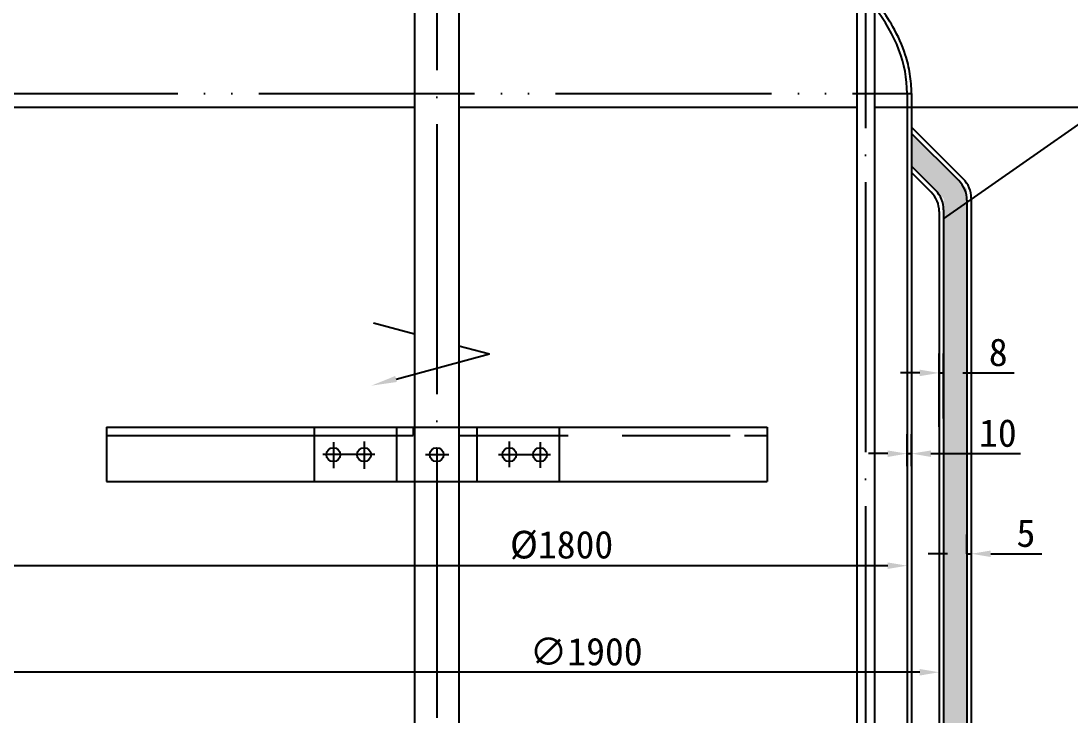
# Model space of a CAD drawing. Header units: millimetres. Extents: x 13671 to 18953, y 2612 to 10090.
# Drawn here: x 14628 to 16526, y 6984 to 8239 of the extents above; entities that cross this region are included whole.
import ezdxf

# ---------------------------------------------------------------- set-up
doc = ezdxf.new("R2010")
doc.units = ezdxf.units.MM
doc.header["$LTSCALE"] = 390
doc.header["$MEASUREMENT"] = 0
for name, pattern in [('CENTER1', [0.75, 0.625, -0.0625, 0, -0.0625]), ('CENTER3', [0.375, 0.3125, -0.03125, 0, -0.03125]), ('CENTERX2', [1.5, 1.25, -0.125, 0, -0.125]), ('DIVIDEX2', [1.375, 1, -0.125, 0, -0.125, 0, -0.125]), ('HIDDENX2', [0.75, 0.5, -0.25])]:
    doc.linetypes.add(name, pattern=pattern)
doc.layers.get('0').update_dxf_attribs({"linetype": 'CONTINUOUS'})
doc.layers.get('DEFPOINTS').update_dxf_attribs({"linetype": 'CONTINUOUS'})
for name, color, linetype in [('A', 2, 'CONTINUOUS'), ('B', 7, 'CONTINUOUS'), ('C', 1, 'CENTERX2'), ('C1', 1, 'CENTER1'), ('C3', 1, 'CENTER3'), ('D', 4, 'DIVIDEX2'), ('E', 3, 'HIDDENX2')]:
    doc.layers.add(name, color=color, linetype=linetype)
doc.dimstyles.new('STANDARD_WS$0', dxfattribs={"dimtxt": 2.5, "dimasz": 2.5, "dimexe": 1.25, "dimexo": 0.625, "dimtad": 1, "dimdec": 4, "dimdsep": 46, "dimtxsty": 'Standard', "dimcen": 2.5, "dimadec": 0, "dimazin": 0, "dimtfac": 1, "dimtdec": 4, "dimtmove": 0, "dimatfit": 0, "dimfxl": 1, "dimtolj": 1, "dimtzin": 0, "dimarcsym": 0})

# ---------------------------------------------------------------- blocks, each defined once
blk = doc.blocks.new('*D32')
at = {"color": 0, "linetype": 'ByBlock'}
for p, q in [((14471.5, 7081), (14471.5, 6950.8)), ((16287.5, 7074.6), (16287.5, 6950.8)), ((16252.5, 6985.8), (14506.5, 6985.8))]:
    blk.add_line(p, q, dxfattribs=at)
for points in [[(14506.5, 6991.6), (14506.5, 6979.9), (14471.5, 6985.8)], [(16252.5, 6991.6), (16252.5, 6979.9), (16287.5, 6985.8)]]:
    blk.add_solid(points, dxfattribs=at)
at = {"layer": 'DEFPOINTS', "color": 0, "linetype": 'ByBlock'}
for p in [(14471.5, 7081), (16287.5, 7074.6), (14471.5, 6985.8)]:
    blk.add_point(p, dxfattribs=at)
at = {"color": 0, "linetype": 'ByBlock', "insert": (15649.6, 7022.8), "char_height": 50, "attachment_point": 5}
blk.add_mtext('\\A1;∅1900', dxfattribs=at)
blk = doc.blocks.new('*D29')
at = {"layer": 'B', "color": 0, "lineweight": -2}
for p, q in [((16229.5, 7434.3), (16229.5, 7219.2)), ((14529.5, 7394), (14529.5, 7219.2)), ((16194.5, 7254.2), (14564.5, 7254.2))]:
    blk.add_line(p, q, dxfattribs=at)
at = {"layer": 'B', "color": 0}
for points in [[(14564.5, 7260.1), (14564.5, 7248.4), (14529.5, 7254.2)], [(16194.5, 7260.1), (16194.5, 7248.4), (16229.5, 7254.2)]]:
    blk.add_solid(points, dxfattribs=at)
at = {"layer": 'DEFPOINTS', "color": 0}
for p in [(16229.5, 7434.3), (14529.5, 7394), (14529.5, 7254.2)]:
    blk.add_point(p, dxfattribs=at)
at = {"layer": 'B', "color": 0, "insert": (15605.2, 7291.2), "char_height": 50, "attachment_point": 5}
blk.add_mtext('\\A1;%%c1800', dxfattribs=at)
blk = doc.blocks.new('*D30')
at = {"layer": 'B', "color": 0, "lineweight": -2}
for p, q in [((16237.5, 8082.6), (16741.5, 8082.6)), ((16706.5, 8047.6), (16706.5, 6517.6)), ((16237.5, 6482.6), (16741.5, 6482.6))]:
    blk.add_line(p, q, dxfattribs=at)
at = {"layer": 'B', "color": 0}
for points in [[(16700.6, 8047.6), (16712.3, 8047.6), (16706.5, 8082.6)], [(16700.6, 6517.6), (16712.3, 6517.6), (16706.5, 6482.6)]]:
    blk.add_solid(points, dxfattribs=at)
at = {"layer": 'DEFPOINTS', "color": 0}
for p in [(16237.5, 8082.6), (16237.5, 6482.6), (16706.5, 6482.6)]:
    blk.add_point(p, dxfattribs=at)
at = {"layer": 'B', "color": 0, "insert": (16669.5, 7282.6), "char_height": 50, "attachment_point": 5, "rotation": 90}
blk.add_mtext('\\A1;2000', dxfattribs=at)
blk = doc.blocks.new('*D52')
at = {"layer": 'B', "color": 0, "lineweight": -2}
for p, q in [((16229.5, 7434.3), (16229.5, 7491.7)), ((16237.5, 7434.3), (16237.5, 7491.7)), ((16194.5, 7456.7), (16159.5, 7456.7)), ((16229.5, 7456.7), (16237.5, 7456.7)), ((16272.5, 7456.7), (16434.7, 7456.7))]:
    blk.add_line(p, q, dxfattribs=at)
at = {"layer": 'B', "color": 0}
for points in [[(16194.5, 7462.5), (16194.5, 7450.8), (16229.5, 7456.7)], [(16272.5, 7462.5), (16272.5, 7450.8), (16237.5, 7456.7)]]:
    blk.add_solid(points, dxfattribs=at)
at = {"layer": 'DEFPOINTS', "color": 0}
for p in [(16237.5, 7456.7), (16229.5, 7434.3), (16237.5, 7434.3)]:
    blk.add_point(p, dxfattribs=at)
at = {"layer": 'B', "color": 0, "insert": (16393.5, 7493.7), "char_height": 50, "attachment_point": 5}
blk.add_mtext('\\A1;10', dxfattribs=at)
blk = doc.blocks.new('*D53')
at = {"layer": 'B', "color": 0, "lineweight": -2}
for p, q in [((16337.5, 7275.8), (16337.5, 7310.8)), ((16345.5, 7287.6), (16345.5, 7240.8)), ((16302.5, 7275.8), (16267.5, 7275.8)), ((16337.5, 7275.8), (16345.5, 7275.8)), ((16380.5, 7275.8), (16472.8, 7275.8))]:
    blk.add_line(p, q, dxfattribs=at)
at = {"layer": 'B', "color": 0}
for points in [[(16302.5, 7281.6), (16302.5, 7269.9), (16337.5, 7275.8)], [(16380.5, 7281.6), (16380.5, 7269.9), (16345.5, 7275.8)]]:
    blk.add_solid(points, dxfattribs=at)
at = {"layer": 'DEFPOINTS', "color": 0}
for p in [(16345.5, 7287.6), (16337.5, 7275.8), (16345.5, 7275.8)]:
    blk.add_point(p, dxfattribs=at)
at = {"layer": 'B', "color": 0, "insert": (16444.2, 7312.8), "char_height": 50, "attachment_point": 5}
blk.add_mtext('\\A1;5', dxfattribs=at)
blk = doc.blocks.new('*D54')
at = {"layer": 'B', "color": 0, "lineweight": -2}
for p, q in [((16287.5, 7505), (16287.5, 7637.6)), ((16295.5, 7520.2), (16295.5, 7637.6)), ((16252.5, 7602.6), (16217.5, 7602.6)), ((16287.5, 7602.6), (16295.5, 7602.6)), ((16330.5, 7602.6), (16422.8, 7602.6))]:
    blk.add_line(p, q, dxfattribs=at)
at = {"layer": 'B', "color": 0}
for points in [[(16252.5, 7608.4), (16252.5, 7596.8), (16287.5, 7602.6)], [(16330.5, 7608.4), (16330.5, 7596.8), (16295.5, 7602.6)]]:
    blk.add_solid(points, dxfattribs=at)
at = {"layer": 'DEFPOINTS', "color": 0}
for p in [(16295.5, 7602.6), (16295.5, 7520.2), (16287.5, 7505)]:
    blk.add_point(p, dxfattribs=at)
at = {"layer": 'B', "color": 0, "insert": (16394.2, 7639.6), "char_height": 50, "attachment_point": 5}
blk.add_mtext('\\A1;8', dxfattribs=at)

msp = doc.modelspace()

# ---------------------------------------------------------------- hatches: boundary and pattern name
at = {"layer": 'A'}
h = msp.add_hatch(dxfattribs=at)
h.set_pattern_fill('GRAVEL', color=256, scale=50, style=0)
h.set_pattern_definition([(228.0128, (36, 50), (-399.9999116, -450.0000671), [6.7268, -665.9544]), (184.9697, (31.5, 45), (600.00005258, 49.99956535), [11.5434, -1142.79625]), (132.5104, (20, 44), (499.9995359, -550.0004337), [8.1394, -805.8016]), (267.2737, (0.5, 31.5), (49.9998009, 1000.00001475), [10.5119, -1040.6779]), (292.8337, (0, 21), (-250.00049527, 599.9998206), [10.30775, -1020.46865]), (357.2737, (4, 11.5), (-1000.00001475, 49.9998009), [10.5119, -1040.6779]), (37.6942, (14.5, 11), (-650.00036728, -499.99952026), [13.90145, -1376.24245]), (72.2553, (25.5, 19.5), (350.00053814, 1099.99981156), [13.1244, -1299.31605]), (121.4296, (29.5, 32), (-400.0004117, 649.99975182), [10.5475, -1044.20365]), (175.2364, (24, 41), (550.0000473, -49.9995766), [12.0416, -590.03815]), (222.3974, (12, 42), (-600.00036755, -549.9996041), [15.5724, -1541.66875]), (138.8141, (50, 31), (-350.0001473, 299.9998657), [5.31505, -526.1922]), (171.4692, (46, 34.5), (649.99991424, -100.0003955), [10.11185, -1001.07555]), (225, (36, 36), (-6e-15, -50.000015), [7.07105, -63.6396]), (203.1986, (32.5, 42), (249.9999865, 100.0000663), [3.8079, -376.98075]), (291.8014, (29, 40.5), (-49.9999955, 150.0000137), [5.38515, -263.8731]), (30.9638, (31, 35.5), (149.999901, 100.000124), [8.74645, -282.80115]), (161.5651, (38.5, 40), (100.000022, -49.99992), [6.32455, -151.78935]), (16.3895, (0, 40.5), (500.0001099, 149.9996355), [8.86, -877.14225]), (70.3462, (8.5, 43), (-199.99976237, -550.0001068), [7.43305, -735.8704]), (293.1986, (38.5, 50), (-100.0000663, 249.9999865), [7.61575, -373.1729]), (343.6105, (41.5, 43), (-500.0001099, 149.9996355), [8.86, -877.14225]), (339.444, (0, 9.5), (-250.0000922, 99.9997998), [8.544, -418.6562]), (294.7751, (8, 6.5), (-249.99960946, 550.0001711), [7.1589, -708.73215]), (66.8014, (39, 0), (100.0000663, 249.9999865), [7.61575, -373.1729]), (17.354, (42, 7), (-650.00010095, -199.9997251), [8.38155, -829.7712]), (69.444, (14.5, 0), (-99.9997998, -250.0000922), [4.272, -422.9282]), (101.3099, (36, 0), (-49.9998816, 200.0000376), [2.5495, -252.40145]), (165.9638, (35.5, 2.5), (150.000027, -49.999903), [10.30775, -195.8475]), (186.009, (25.5, 5), (499.99998755, 49.99996587), [9.5525, -945.69615]), (303.6901, (31, 31), (-50.000067, 99.999978), [7.2111, -173.06645]), (353.1572, (35, 25), (849.99996827, -100.0003999), [12.5897, -1246.37815]), (60.9454, (47.5, 23.5), (-200.0000014, -350.0000192), [5.1478, -509.6337]), (90, (50, 28), (-50, 50), [3, -47]), (120.2564, (24.5, 6.5), (199.99974434, -350.0001228), [6.9462, -687.676]), (48.0128, (21, 12.5), (399.9999116, 450.0000671), [13.4536, -659.2276]), (0, (30, 22.5), (50, 50), [13, -37]), (325.3048, (43, 22.5), (-499.99971295, 350.0004305), [7.9057, -782.6637]), (254.0546, (49.5, 18), (-49.9999945, -200.0000063), [7.2801, -356.7254]), (207.646, (47.5, 11), (-949.99979036, -500.00038566), [11.85325, -1173.4737]), (175.4261, (37, 5.5), (-650.00002792, 49.99974006), [12.53995, -1241.4537])])
h.paths.add_polyline_path([(16337.50149, 7935.46352), (16237.50149, 8035.46352), (16237.50149, 7976.06655), (16295.50149, 7918.06655), (16295.50149, 6510.30981), (16337.50149, 6510.30981)])

# ---------------------------------------------------------------- linework, layer by layer
at = {"color": 0, "linetype": 'ByBlock'}
for p, q in [((15265.30251, 7693.03285), (15339.50149, 7673.15129)), ((15419.50149, 7651.71536), (15474.96221, 7636.8547)), ((15306.00643, 7591.58313), (15474.96221, 7636.8547))]:
    msp.add_line(p, q, dxfattribs=at)
msp.add_solid([(15304.54876, 7597.02323), (15307.4641, 7586.14304), (15261.32829, 7579.61166)], dxfattribs=at)
at = {"layer": 'A'}
for p, q in [((16138.50149, 8425.94207), (16138.50149, 7882.57917)), ((16170.50149, 8425.94207), (16170.50149, 7882.57917)), ((15339.50149, 8355.69661), (15339.50149, 7597.99118)), ((15419.50149, 8355.69661), (15419.50149, 7597.99118)), ((16295.50149, 7880.94362), (16783.32523, 8222.52148)), ((16229.50149, 8107.57917), (16229.50149, 6457.57917)), ((16237.50149, 8107.57917), (16237.50149, 6457.57917)), ((14521.50149, 8082.57917), (15339.50149, 8082.57917)), ((15419.50149, 8082.57917), (16138.50149, 8082.57917)), ((16170.50149, 8082.57917), (16237.50149, 8082.57917)), ((16330.85683, 7953.42189), (16237.50149, 8046.77723)), ((16138.50149, 8032.57917), (16138.50149, 7082.57917)), ((16170.50149, 8032.57917), (16170.50149, 7082.57917)), ((16322.85683, 7950.10818), (16237.50149, 8035.46352)), ((16280.85683, 7932.71121), (16237.50149, 7976.06655)), ((16272.85683, 7929.3975), (16237.50149, 7964.75284)), ((16337.50149, 7914.75284), (16337.50149, 6418.34786)), ((16345.50149, 7918.06655), (16345.50149, 6418.34786)), ((16287.50149, 7894.04216), (16287.50149, 6418.34786)), ((16295.50149, 7897.35587), (16295.50149, 6418.17459)), ((15419.50149, 7621.99404), (15419.50149, 6830.61838)), ((15339.50149, 7600.55811), (15339.50149, 6830.61838)), ((14782.60895, 7504.67656), (15935.86734, 7504.67656)), ((14782.60895, 7504.67656), (14782.60895, 7406.52378)), ((15158.25629, 7504.67656), (15158.25629, 7406.52378)), ((15306.77235, 7504.67656), (15306.77235, 7406.52378)), ((15336.77551, 7504.67656), (15336.77551, 7489.5761)), ((15452.20516, 7504.67656), (15452.20516, 7406.52378)), ((15600.72122, 7504.67656), (15600.72122, 7406.52378)), ((14782.60895, 7489.5761), (15336.77551, 7489.5761)), ((14782.60895, 7406.52378), (15935.86734, 7406.52378)), ((16138.50149, 7082.57917), (16138.50149, 6460.81642)), ((16170.50149, 7082.57917), (16170.50149, 6460.81642))]:
    msp.add_line(p, q, dxfattribs=at)
for centre in [(15192.76017, 7454.92356), (15248.26614, 7454.92356), (15379.50149, 7454.92356), (15510.71136, 7454.92356), (15566.21734, 7454.92356)]:
    msp.add_circle(centre, 12.56344, dxfattribs=at)
for centre, start in [((16287.50149, 7914.75284), 360), ((16295.50149, 7918.06655), 0), ((16245.50149, 7897.35587), 0), ((16237.50149, 7894.04216), 0)]:
    msp.add_arc(centre, 50, start, 45, dxfattribs=at)
msp.add_ellipse((15379.50149, 8107.57917), major_axis=(-850, 0), ratio=0.5, start_param=3.1415926536, end_param=3.5163725007, dxfattribs=at)
msp.add_open_spline([(16237.50149, 8107.57917), (16237.50149, 8119.35499), (16236.55719, 8131.13065), (16232.79174, 8154.58279), (16229.97078, 8166.25905), (16220.75337, 8194.77822), (16213.30602, 8211.51136), (16196.24962, 8241.46427), (16187.24454, 8254.78829), (16177.00149, 8267.83385)], degree=3, knots=[3.14159265359, 3.14159265359, 3.14159265359, 3.14159265359, 3.22170023895, 3.22170023895, 3.30180782431, 3.30180782431, 3.4189729236, 3.4189729236, 3.51570359735, 3.51570359735, 3.51570359735, 3.51570359735], dxfattribs=at)
at = {"layer": 'C'}
for p, q in [((15379.50149, 9807.21913), (15379.50149, 5925.47383)), ((16154.50149, 8532.15999), (16154.50149, 6383.82047))]:
    msp.add_line(p, q, dxfattribs=at)
at = {"layer": 'C1'}
for p, q in [((15192.76017, 7477.40342), (15192.76017, 7430.25672)), ((15248.26614, 7478.90209), (15248.26614, 7429.52712)), ((15510.71136, 7478.90209), (15510.71136, 7432.44363)), ((15566.21734, 7477.40342), (15566.21734, 7430.94496)), ((15267.66753, 7454.92356), (15173.54156, 7454.92356)), ((15491.30998, 7454.92356), (15585.43595, 7454.92356))]:
    msp.add_line(p, q, dxfattribs=at)
at = {"layer": 'C3'}
msp.add_line((15359.27798, 7454.92356), (15401.28255, 7454.92356), dxfattribs=at)
at = {"layer": 'D'}
msp.add_line((14521.50149, 8107.57917), (16237.50149, 8107.57917), dxfattribs=at)
at = {"layer": 'E'}
for p, q in [((15935.86734, 7504.67656), (15976.36856, 7504.67656)), ((15976.36856, 7504.67656), (15976.36856, 7406.52378)), ((15422.202, 7489.5761), (15935.86734, 7489.5761)), ((15935.86734, 7489.5761), (15976.36856, 7489.5761)), ((15935.86734, 7406.52378), (15976.36856, 7406.52378))]:
    msp.add_line(p, q, dxfattribs=at)

# ---------------------------------------------------------------- dimensions: what is measured, and where the dimension line sits
at = {"layer": 'B'}
dim = msp.add_linear_dim(base=(16706.47883, 6482.57917), p1=(16237.50149, 8082.57917), p2=(16237.50149, 6482.57917), angle=90, text='2000', dimstyle='STANDARD_WS$0', override={"dimtxt": 50, "dimasz": 35, "dimexe": 35, "dimexo": 0, "dimgap": 12, "dimcen": 32.5}, dxfattribs=at)
dim.commit()
dim.dimension.update_dxf_attribs({"geometry": '*D30', "text_midpoint": (16669.47883, 7282.57917)})
dim = msp.add_linear_dim(base=(16295.50149, 7602.60924), p1=(16287.50149, 7504.9733), p2=(16295.50149, 7520.22358), dimstyle='STANDARD_WS$0', override={"dimtxt": 50, "dimasz": 35, "dimexe": 35, "dimexo": 0, "dimgap": 12, "dimcen": 32.5}, dxfattribs=at)
dim.commit()
dim.dimension.update_dxf_attribs({"geometry": '*D54', "text_midpoint": (16394.16816, 7602.60924), "dimtype": 160})
for base, p2, text, picture, middle in [((16237.50149, 7456.6674), (16237.50149, 7434.27091), '10', '*D52', (16393.50149, 7456.6674)), ((14529.50149, 7254.22032), (14529.50149, 7394.01522), '%%c1800', '*D29', (15605.16676, 7254.22032))]:
    dim = msp.add_linear_dim(base=base, p1=(16229.50149, 7434.27091), p2=p2, text=text, dimstyle='STANDARD_WS$0', override={"dimtxt": 50, "dimasz": 35, "dimexe": 35, "dimexo": 0, "dimgap": 12, "dimcen": 32.5}, dxfattribs=at)
    dim.commit()
    dim.dimension.update_dxf_attribs({"geometry": picture, "text_midpoint": middle, "dimtype": 160})
dim = msp.add_linear_dim(base=(16345.50149, 7275.75921), p1=(16337.50149, 7275.75921), p2=(16345.50149, 7287.62603), text='5', dimstyle='STANDARD_WS$0', override={"dimtxt": 50, "dimasz": 35, "dimexe": 35, "dimexo": 0, "dimgap": 12, "dimcen": 32.5}, dxfattribs=at)
dim.commit()
dim.dimension.update_dxf_attribs({"geometry": '*D53', "text_midpoint": (16444.16816, 7312.75921)})
dim = msp.add_linear_dim(base=(14471.50149, 7061.63133), p1=(16287.50149, 7150.42408), p2=(14471.50149, 7156.87202), text='%%c1900', dimstyle='STANDARD_WS$0', override={"dimtxt": 50, "dimasz": 35, "dimexe": 35, "dimexo": 0, "dimgap": 12, "dimcen": 32.5}, dxfattribs=at)
dim.commit()
dim.dimension.update_dxf_attribs({"geometry": '*D32', "text_midpoint": (15649.60103, 7061.63133), "dimtype": 160, "insert": (0, 75.86382)})

doc.saveas('drawing.dxf')
